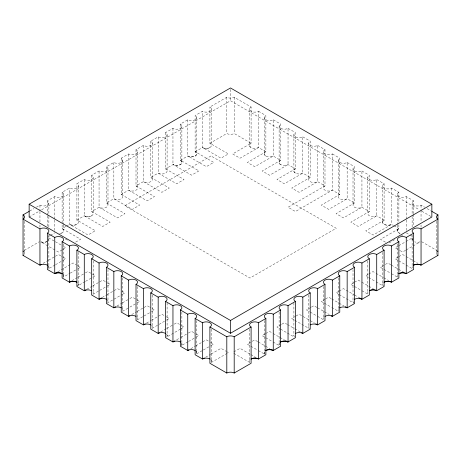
<?xml version="1.0" encoding="UTF-8"?>
<svg xmlns="http://www.w3.org/2000/svg" width="461" height="461" viewBox="0 0 461 461"><rect width="100%" height="100%" fill="white"/><g stroke="black" fill="none" stroke-linecap="round" stroke-linejoin="round"><path stroke-width="0.35" stroke-dasharray="2.31 1.73" d="M63.653 243.829L63.653 275.828L62.95 277.338L69.594 273.5M399.964 233.324C397.561 232.989 396.299 229.693 398.88 228.581L398.88 222.894M62.051 232.88L61.993 232.92A5.227 3.014 0 0 1 59.653 233.698M76.826 224.346L76.774 224.386A5.227 3.014 0 0 1 70.464 224.864M91.606 215.811L91.549 215.857A5.227 3.014 0 0 1 85.245 216.336M195.124 156.06L195.954 155.432A5.227 3.014 0 0 0 195.124 151.79L195.124 115.527L202.512 111.262A5.227 3.014 0 0 0 209.905 111.262A5.227 3.014 0 0 0 209.905 106.998L226.806 97.236A5.227 3.014 0 0 0 234.194 97.236L251.095 106.998L251.095 143.262A5.227 3.014 0 0 0 250.265 146.898L251.095 147.526A5.227 3.014 0 0 0 258.488 147.526L265.876 151.79A5.227 3.014 0 0 0 265.046 155.432L265.876 156.06A5.227 3.014 0 0 0 273.264 156.06L280.651 160.324A5.227 3.014 0 0 0 279.821 163.966L280.651 164.589A5.227 3.014 0 0 0 288.044 164.589L295.432 168.853A5.227 3.014 0 0 0 294.602 172.495L295.432 173.123A5.227 3.014 0 0 0 302.819 173.123L310.213 177.387A5.227 3.014 0 0 0 310.213 181.651A5.227 3.014 0 0 0 317.6 181.651L324.988 185.921A5.227 3.014 0 0 0 324.988 190.186A5.227 3.014 0 0 0 332.375 190.186L339.769 194.45A5.227 3.014 0 0 0 339.769 198.72A5.227 3.014 0 0 0 347.156 198.72L354.544 202.984A5.227 3.014 0 0 0 354.544 207.248A5.227 3.014 0 0 0 361.937 207.248L369.324 211.518A5.227 3.014 0 0 0 369.324 215.783A5.227 3.014 0 0 0 376.712 215.783L384.099 220.047L383.27 220.675A5.227 3.014 0 0 0 384.099 224.317L385.183 224.795A5.227 3.014 0 0 0 391.493 224.317L393.435 225.435M209.83 147.555L209.778 147.601A5.227 3.014 0 0 1 203.468 148.079M29.688 211.04L33.918 208.603M36.333 207.208L39.951 205.116A5.227 3.014 0 0 0 47.339 205.116A5.227 3.014 0 0 0 47.339 200.852L54.732 196.582A5.227 3.014 0 0 0 62.12 196.582A5.227 3.014 0 0 0 62.12 192.318L69.507 188.053A5.227 3.014 0 0 0 76.901 188.053A5.227 3.014 0 0 0 76.901 183.783L84.288 179.519A5.227 3.014 0 0 0 91.676 179.519A5.227 3.014 0 0 0 91.676 175.255L99.063 170.991A5.227 3.014 0 0 0 106.456 170.991A5.227 3.014 0 0 0 106.456 166.721L113.844 162.456A5.227 3.014 0 0 0 121.231 162.456A5.227 3.014 0 0 0 121.231 158.192L128.625 153.922A5.227 3.014 0 0 0 136.012 153.922A5.227 3.014 0 0 0 136.012 149.658L143.4 145.394A5.227 3.014 0 0 0 150.787 145.394A5.227 3.014 0 0 0 150.787 141.124L158.181 136.859A5.227 3.014 0 0 0 165.568 136.859A5.227 3.014 0 0 0 165.568 132.595L172.956 128.325A5.227 3.014 0 0 0 180.349 128.325A5.227 3.014 0 0 0 180.349 124.061L187.736 119.797A5.227 3.014 0 0 0 191.43 120.678L192.784 120.575A5.227 3.014 0 0 0 195.124 115.527M29.147 217.01L39.122 211.247M41.611 209.813L230.5 100.757L419.389 209.813M24.26 250.438L39.346 241.725M48.572 236.401L49.805 235.692M50.422 235.335L54.732 232.845M65.814 226.449L62.12 228.581A5.227 3.014 0 0 1 62.12 232.845L61.036 233.324A5.227 3.014 0 0 1 59.78 233.629M66.43 226.092L69.507 224.317A5.227 3.014 0 0 0 75.817 224.795L76.901 224.317A5.227 3.014 0 0 0 76.901 220.047L76.901 183.783M180.349 124.061L180.349 160.324A5.227 3.014 0 0 1 181.179 163.966L180.349 164.589A5.227 3.014 0 0 1 174.039 165.067L172.956 164.589L165.568 168.853A5.227 3.014 0 0 1 165.568 173.123A5.227 3.014 0 0 1 158.181 173.123L150.787 177.387A5.227 3.014 0 0 1 150.787 181.651A5.227 3.014 0 0 1 143.4 181.651L136.012 185.921A5.227 3.014 0 0 1 136.012 190.186A5.227 3.014 0 0 1 128.625 190.186L121.231 194.45A5.227 3.014 0 0 1 121.231 198.72A5.227 3.014 0 0 1 113.844 198.72L106.456 202.984A5.227 3.014 0 0 1 106.456 207.248A5.227 3.014 0 0 1 99.063 207.248L91.676 211.518A5.227 3.014 0 0 1 91.676 215.783L90.592 216.261A5.227 3.014 0 0 1 84.288 215.783L76.901 220.047L95.369 230.713L87.982 234.977L69.507 224.317L69.507 188.053M180.349 160.324L187.736 156.06L191.43 156.942L195.251 155.985A5.227 3.014 0 0 0 195.251 151.721L213.725 162.381L206.332 166.651L187.863 155.985A5.227 3.014 0 0 0 194.167 156.463M195.124 151.79L202.512 147.526A5.227 3.014 0 0 0 208.821 148.004L209.905 147.526A5.227 3.014 0 0 0 209.905 143.262L209.905 106.998M251.095 106.998A5.227 3.014 0 0 0 251.095 111.262A5.227 3.014 0 0 0 258.488 111.262L258.488 147.526L240.014 158.192L232.626 153.922L251.095 143.262L234.194 133.5A5.227 3.014 0 0 1 226.806 133.5L209.905 143.262L228.374 153.922L220.986 158.192L202.512 147.526L202.512 111.262M62.12 249.914L58.426 252.046L55.406 250.3M62.736 249.557L65.814 247.776L62.736 246.001M75.667 242.088L80.594 239.247L62.12 228.581L62.12 224.317M43.029 263.387L47.956 260.54M48.572 260.183L54.732 256.633M55.349 256.276L58.426 254.495L60.887 255.918M54.94 265.04L48.296 268.878A5.227 3.014 0 0 0 48.296 265.859M55.545 264.689L62.189 260.857M62.794 260.505L65.814 258.765L61.503 256.276M57.683 271.846L73.08 262.954L76.157 264.735M70.199 273.148L77.448 268.965M78.053 268.619L80.468 267.224L76.774 265.092M71.847 280.732L77.39 277.534M78.001 277.176L84.778 273.264M85.394 272.912L87.855 271.489L90.932 273.264M84.98 281.683L77.73 285.866A5.227 3.014 0 0 0 77.73 282.852M85.579 281.337L92.223 277.499M92.828 277.147L95.243 275.753L91.549 273.621M86.749 289.335L92.292 286.137M92.909 285.78L99.063 282.224M99.68 281.873L102.763 280.092L105.223 281.515M92.909 294.314L99.063 290.758M99.68 290.401L106.456 286.494M107.073 286.137L110.15 284.362L105.84 281.873M102.146 297.512L106.456 295.023M107.073 294.671L117.538 288.626L120.615 290.401M107.073 303.2L121.848 294.671M122.465 294.314L124.925 292.891L121.231 290.758M116.921 306.046L121.848 303.2M122.465 302.848L129.236 298.935M129.852 298.578L132.319 297.161L135.396 298.935M122.465 311.377L129.236 307.47M129.852 307.112L136.629 303.2M137.245 302.848L139.706 301.425L136.012 299.293M131.702 314.575L136.629 311.734M137.245 311.377L143.4 307.821M144.016 307.47L147.094 305.689L149.56 307.112M137.245 319.911L143.4 316.355M144.016 315.998L150.787 312.091M151.404 311.734L154.487 309.953L150.177 307.47M146.477 323.109L150.787 320.62M151.404 320.268L161.874 314.223L164.952 315.998M152.021 328.445L166.185 320.268M166.801 319.911L169.262 318.488L165.568 316.355M160.641 331.995L166.185 328.797M166.801 328.445L173.572 324.532M174.189 324.175L176.649 322.752L179.116 324.175M180.418 329.114L166.525 337.135A5.227 3.014 0 0 0 166.525 334.116M181.023 328.762L184.043 327.022L179.732 324.532M176.649 339.82L180.349 337.688M180.96 337.331L187.736 333.418M188.353 333.067L191.43 331.286L193.891 332.709M187.944 341.832L181.3 345.664A5.227 3.014 0 0 0 181.824 343.376M188.549 341.48L195.193 337.642M195.798 337.296L198.818 335.55L194.507 333.067M190.814 348.706L195.124 346.217M195.741 345.859L206.211 339.82L209.288 341.595M196.686 353.846L202.725 350.36M203.33 350.014L210.579 345.831M211.184 345.479L213.599 344.085L209.905 341.953M389.153 242.872L395.313 239.317M401.468 235.761L402.701 235.052M205.594 357.24L210.521 354.394M211.132 354.036L220.986 348.349L225.913 351.196M398.206 246.036L395.186 247.776L399.497 250.265M398.811 245.684L405.455 241.852M406.06 241.501L412.704 237.663A5.227 3.014 0 0 0 412.704 240.682M227.169 353.316L210.861 362.732A5.227 3.014 0 0 0 210.861 359.713M405.651 250.265L402.574 252.046L400.113 250.623M406.268 249.914L412.428 246.358M413.044 246.001L419.815 242.088M233.854 351.904L240.014 348.349L250.283 354.279M265.133 333.85L262.055 335.625L265.133 337.4M265.749 333.493L269.443 331.361L272.463 333.101M281.268 324.532L276.957 327.022L280.04 328.797M281.884 324.175L284.351 322.752L286.811 324.175M295.432 316.355L291.738 318.488L294.199 319.911M296.048 315.998L299.126 314.223L309.596 320.268M310.823 307.47L306.513 309.953L309.596 311.734M311.44 307.112L313.906 305.689L316.984 307.47M324.988 299.293L321.294 301.425L323.755 302.848M325.604 298.935L328.681 297.161L331.148 298.578M338.535 291.467L336.075 292.891L338.535 294.314M339.152 291.116L343.462 288.626L353.927 294.671M353.927 282.581L350.85 284.362L353.927 286.137M354.544 282.224L358.237 280.092L361.263 281.838M368.091 274.404L365.631 275.828L368.091 277.251M368.708 274.047L373.018 271.564L375.433 272.958M398.264 256.984L395.186 258.765L398.264 260.54M398.88 256.633L402.574 254.495L405.594 256.241M47.27 241.408L46.261 241.858A5.227 3.014 0 0 1 41.035 241.858M251.043 147.485L250.974 147.451A5.227 3.014 0 0 1 250.139 143.809M265.818 156.014L265.749 155.985A5.227 3.014 0 0 1 264.919 152.343M280.599 164.548L280.53 164.519A5.227 3.014 0 0 1 279.7 160.877M295.38 173.082L295.305 173.048A5.227 3.014 0 0 1 294.475 169.406M258.488 111.262L265.876 115.527L265.876 151.79L247.401 162.456L254.789 166.721L273.264 156.06L273.264 119.797A5.227 3.014 0 0 1 265.876 119.797A5.227 3.014 0 0 1 265.876 115.527M273.264 119.797L280.651 124.061L280.651 160.324L262.182 170.991L269.57 175.255L288.044 164.589L288.044 128.325A5.227 3.014 0 0 1 280.651 128.325A5.227 3.014 0 0 1 280.651 124.061M288.044 128.325L295.432 132.595L295.432 168.853L276.957 179.519L284.351 183.789L302.819 173.123L302.819 136.859A5.227 3.014 0 0 1 295.432 136.859A5.227 3.014 0 0 1 295.432 132.595M302.819 136.859L310.213 141.124L310.213 177.387L291.738 188.053L299.126 192.318L317.6 181.651L317.6 145.394A5.227 3.014 0 0 1 310.213 145.394A5.227 3.014 0 0 1 310.213 141.124M317.6 145.394L324.988 149.658L324.988 185.921L288.044 207.248L295.432 211.518L332.375 190.186L332.375 153.922A5.227 3.014 0 0 1 324.988 153.922A5.227 3.014 0 0 1 324.988 149.658M332.375 153.922L339.769 158.192L339.769 194.45L321.294 205.116L328.681 209.38L347.156 198.72L347.156 162.456A5.227 3.014 0 0 1 339.769 162.456A5.227 3.014 0 0 1 339.769 158.192M347.156 162.456L354.544 166.721L354.544 202.984L336.075 213.65L343.462 217.915L361.937 207.248L361.937 170.991A5.227 3.014 0 0 1 354.544 170.991A5.227 3.014 0 0 1 354.544 166.721M361.937 170.991L369.324 175.255L369.324 211.518L350.85 222.179L358.237 226.449L376.712 215.783L376.712 179.519A5.227 3.014 0 0 1 369.324 179.519A5.227 3.014 0 0 1 369.324 175.255M376.712 179.519L384.099 183.783L384.099 220.047M384.099 183.783A5.227 3.014 0 0 0 384.099 188.053A5.227 3.014 0 0 0 391.493 188.053L398.88 192.318L398.88 222.179M398.88 192.318A5.227 3.014 0 0 0 397.347 194.45L397.526 195.234A5.227 3.014 0 0 0 406.268 196.582L413.661 200.852L413.661 213.65M413.661 200.852A5.227 3.014 0 0 0 413.661 205.116A5.227 3.014 0 0 0 421.049 205.116L424.667 207.208M427.082 208.603L431.312 211.04M421.878 211.247L431.853 217.01M394.04 225.786L398.88 228.581M406.268 232.845L409.42 234.666M410.025 235.018L412.445 236.412M421.654 241.725L437.345 250.79M385.459 242.163L380.532 239.317L399.007 228.656A5.227 3.014 0 0 0 398.177 232.292L399.007 232.92A5.227 3.014 0 0 0 400.09 233.399M406.199 256.587L417.678 263.214M398.88 260.897L405.651 264.804M406.268 265.161L412.428 268.717M390.819 264.775L387.799 263.029L380.406 267.294L390.876 273.338M391.418 265.121L398.062 268.959M398.667 269.305L403.502 272.094M391.493 273.696L397.647 277.251M376.038 273.304L383.287 277.487M383.892 277.839L388.721 280.628M368.708 277.603L375.479 281.515M376.095 281.873L383.489 286.137M361.862 282.184L373.341 288.811M354.544 286.494L361.32 290.401M361.937 290.758L368.091 294.314M354.544 295.023L358.854 297.512M339.152 294.671L353.927 303.2M331.764 298.935L338.535 302.848M339.152 303.2L344.079 306.046M324.371 303.2L331.148 307.112M331.764 307.47L338.535 311.377M317.6 307.821L323.755 311.377M324.371 311.734L329.298 314.575M310.213 312.091L316.984 315.998M317.6 316.355L323.755 319.911M310.213 320.62L314.523 323.109M294.815 320.268L308.979 328.445M287.428 324.532L294.199 328.445M294.815 328.797L300.359 331.995M280.651 329.154L286.811 332.709M287.428 333.067L294.199 336.974M273.068 333.453L284.546 340.08M265.749 337.757L272.52 341.67M273.137 342.022L279.297 345.577M257.687 341.636L254.668 339.89L247.275 344.16L257.745 350.199M258.293 341.981L264.937 345.819M265.536 346.171L269.766 348.608M65.353 238.977L68.977 241.068M258.362 350.556L265.133 354.469M48.572 237.824L54.732 241.38M55.349 241.737L62.12 245.644M250.888 354.63L255.717 357.419M54.801 249.954L40.908 241.933A5.227 3.014 0 0 0 47.218 241.449M233.854 353.328L249.868 362.571M226.53 351.553L228.374 352.619M62.95 274.318L63.653 275.828M436.417 221.274L436.417 253.273M421.049 205.116L421.049 209.38M421.049 210.095L421.049 222.179M421.049 225.026L421.049 227.867M413.661 214.359L413.661 226.449M412.128 202.984L412.128 215.783M412.128 216.491L412.128 227.158M412.128 234.977L412.128 267.294M406.268 196.582L406.268 219.338M406.268 220.047L406.268 232.137M397.347 194.45L397.347 224.317M397.347 225.026L397.347 230.713M397.347 243.829L397.347 275.828M391.493 188.053L391.493 224.317M382.572 185.921L382.572 222.179M382.572 252.363L382.572 284.362M367.792 177.387L367.792 213.65M367.792 260.897L367.792 292.891M353.017 168.853L353.017 205.116M353.017 269.426L353.017 301.425M338.236 160.324L338.236 196.588M338.236 277.96L338.236 309.953M323.461 151.79L323.461 188.053M323.461 286.494L323.461 318.488M308.68 143.256L308.68 179.519M308.68 295.023L308.68 327.022M293.899 134.727L293.899 170.991M293.899 302.848L293.899 335.55M279.124 126.193L279.124 162.456M279.124 312.091L279.124 344.085M264.343 117.664L264.343 153.922M264.343 320.62L264.343 352.619M249.568 109.13L249.568 145.394M249.568 329.154L249.568 361.147M234.194 97.236L234.194 133.5M230.5 89.382L230.5 100.757M226.806 97.236L226.806 133.5M211.432 109.13L211.432 145.394M211.432 329.154L211.432 361.147M196.657 117.664L196.657 153.922M196.657 320.62L196.657 352.619M187.736 119.797L187.736 156.06M181.876 126.193L181.876 162.456M181.876 312.091L181.876 344.085M172.956 128.325L172.956 164.589M167.101 134.727L167.101 170.991M167.101 302.848L167.101 335.55M165.568 132.595L165.568 168.853L184.043 179.519L176.649 183.789L158.181 173.123L158.181 136.859M152.32 143.256L152.32 179.519M152.32 295.023L152.32 327.022M150.787 141.124L150.787 177.387L169.262 188.053L161.874 192.318L143.4 181.651L143.4 145.394M137.539 151.79L137.539 188.053M137.539 286.494L137.539 318.488M136.012 149.658L136.012 185.921L154.487 196.588L147.094 200.852L128.625 190.186L128.625 153.922M122.764 160.324L122.764 196.588M122.764 277.96L122.764 309.953M121.231 158.192L121.231 194.45L139.706 205.116L132.319 209.38L113.844 198.72L113.844 162.456M107.983 168.853L107.983 205.116M107.983 269.426L107.983 301.425M106.456 166.721L106.456 202.984L124.925 213.65L117.538 217.915L99.063 207.248L99.063 170.991M93.208 177.387L93.208 213.65M93.208 260.897L93.208 292.891M91.676 175.255L91.676 211.518L110.15 222.179L102.763 226.449L84.288 215.783L84.288 179.519M78.428 185.921L78.428 222.179M78.428 252.363L78.428 284.362M63.653 194.45L63.653 224.317M63.653 225.026L63.653 230.713M62.12 192.318L62.12 223.602M54.732 196.582L54.732 219.338M54.732 220.047L54.732 232.137M48.872 202.984L48.872 215.783M48.872 216.491L48.872 227.158M48.872 234.977L48.872 267.294M47.339 200.852L47.339 215.074M47.339 215.783L47.339 226.449M39.951 205.116L39.951 210.804M39.951 211.518L39.951 222.179M39.951 225.026L39.951 227.867M24.583 221.274L24.583 253.273M48.693 238.464A5.227 3.014 0 0 1 48.175 240.751M24.185 252.115A5.227 3.014 0 0 1 24.185 254.426M436.815 254.426A5.227 3.014 0 0 1 436.815 252.115M107.286 299.915A5.227 3.014 0 0 1 107.286 302.935M93.03 292.113A5.227 3.014 0 0 1 93.03 293.674M48.175 265.79A5.227 3.014 0 0 1 48.693 268.077M122.061 308.449A5.227 3.014 0 0 1 122.061 311.463M412.307 268.077A5.227 3.014 0 0 1 412.307 266.516M398.05 277.338A5.227 3.014 0 0 1 398.05 274.318M383.27 285.866A5.227 3.014 0 0 1 383.27 282.852M367.97 293.674A5.227 3.014 0 0 1 367.97 292.113M353.714 302.935A5.227 3.014 0 0 1 353.714 299.915M338.939 311.463A5.227 3.014 0 0 1 338.939 308.449M323.634 319.271A5.227 3.014 0 0 1 323.634 317.71M309.377 328.526A5.227 3.014 0 0 1 309.377 325.512M294.602 337.06A5.227 3.014 0 0 1 294.602 334.046M279.303 344.863A5.227 3.014 0 0 1 279.303 343.307M265.046 354.123A5.227 3.014 0 0 1 265.046 351.109M137.366 317.71A5.227 3.014 0 0 1 137.366 319.271M249.747 361.931A5.227 3.014 0 0 1 249.747 360.369M211.253 360.369A5.227 3.014 0 0 1 211.253 361.931M195.954 351.109A5.227 3.014 0 0 1 196.478 353.397M181.697 343.307A5.227 3.014 0 0 1 181.179 345.594M166.398 334.046A5.227 3.014 0 0 1 166.398 337.06M151.623 325.512A5.227 3.014 0 0 1 151.623 328.526M419.965 241.858A5.227 3.014 0 0 1 414.739 241.858M412.307 240.025A5.227 3.014 0 0 1 412.307 238.464M279.176 344.937A5.227 3.014 0 0 1 279.176 343.376M264.919 354.198A5.227 3.014 0 0 1 264.919 351.184M62.823 274.249A5.227 3.014 0 0 1 62.823 277.263M196.081 351.184A5.227 3.014 0 0 1 196.605 353.472M78.122 283.503A5.227 3.014 0 0 1 77.604 285.797M211.005 155.974L124.781 205.756L249.995 278.041L336.219 228.264L211.005 155.974M198.945 170.916L191.557 175.18L173.082 164.519A5.227 3.014 0 0 0 179.392 164.998L180.47 164.519A5.227 3.014 0 0 0 180.47 160.249L198.945 170.916M384.226 220.122L365.757 230.788L373.145 235.052L391.62 224.386A5.227 3.014 0 0 1 384.226 224.386L383.396 223.764A5.227 3.014 0 0 1 384.226 220.122"/><path stroke-width="0.69" d="M251.17 358.986L251.222 358.946A5.227 3.014 0 0 1 257.532 358.462L258.488 359.015L265.876 354.751L265.876 318.488A5.227 3.014 0 0 1 265.876 314.223A5.227 3.014 0 0 1 273.264 314.223L280.651 309.953A5.227 3.014 0 0 1 280.651 305.689A5.227 3.014 0 0 1 288.044 305.689L295.432 301.425A5.227 3.014 0 0 1 295.432 297.155A5.227 3.014 0 0 1 302.819 297.155L310.213 292.891A5.227 3.014 0 0 1 310.213 288.626A5.227 3.014 0 0 1 317.6 288.626L324.988 284.356A5.227 3.014 0 0 1 324.988 280.092A5.227 3.014 0 0 1 332.375 280.092L339.769 275.828A5.227 3.014 0 0 1 339.769 271.564A5.227 3.014 0 0 1 347.156 271.564L354.544 267.294A5.227 3.014 0 0 1 354.544 263.029A5.227 3.014 0 0 1 361.937 263.029L369.324 258.765A5.227 3.014 0 0 1 369.324 254.495A5.227 3.014 0 0 1 376.712 254.495L384.099 250.231A5.227 3.014 0 0 1 384.099 245.967A5.227 3.014 0 0 1 391.493 245.967L398.88 241.697A5.227 3.014 0 0 1 398.88 237.432A5.227 3.014 0 0 1 406.268 237.432L413.661 233.168A5.227 3.014 0 0 1 413.661 228.898A5.227 3.014 0 0 1 421.049 228.898L437.95 219.142A5.227 3.014 0 0 1 437.95 214.878L431.911 211.392M265.818 350.527L265.876 350.481A5.227 3.014 0 0 1 272.18 350.003L273.264 350.481L280.651 346.217L280.651 309.953M280.599 341.993L280.651 341.953A5.227 3.014 0 0 1 286.961 341.474L288.044 341.953L295.432 337.688L295.432 301.425M369.394 290.73L369.451 290.684A5.227 3.014 0 0 1 375.755 290.205L376.712 290.758L384.099 286.494L384.099 250.231M384.174 282.195L384.226 282.155A5.227 3.014 0 0 1 390.536 281.677L391.493 282.224L398.88 277.96L398.88 241.697M398.949 273.661L399.007 273.621A5.227 3.014 0 0 1 405.311 273.143L406.268 273.696L413.661 269.426L413.661 233.168M413.73 265.133L413.782 265.092A5.227 3.014 0 0 1 420.092 264.608L421.049 265.161L437.95 255.406L437.95 214.878M29.147 204.211L230.5 87.959L431.853 204.211L431.853 217.01L230.5 333.257L29.147 217.01L29.147 204.211L230.5 320.458L431.853 204.211M47.466 265.236L47.339 265.161A5.227 3.014 0 0 0 39.951 265.161L23.05 255.406L23.05 214.878L29.089 211.392M41.185 264.453L39.951 265.161L39.951 228.898L23.05 219.142A5.227 3.014 0 0 0 23.05 214.878M56.449 272.555L54.605 273.621A5.227 3.014 0 0 1 61.993 273.621L62.051 273.661M70.614 281.44L69.381 282.155A5.227 3.014 0 0 1 76.774 282.155L76.826 282.195M86.132 289.692L84.288 290.758L76.901 286.494L76.901 250.231A5.227 3.014 0 0 0 76.901 245.967A5.227 3.014 0 0 0 69.507 245.967L62.12 241.697A5.227 3.014 0 0 0 63.653 239.564L63.474 238.786A5.227 3.014 0 0 0 54.732 237.432L47.339 233.168A5.227 3.014 0 0 0 47.339 228.898A5.227 3.014 0 0 0 39.951 228.898M101.529 297.869L99.063 299.293L91.676 295.023L91.676 258.765A5.227 3.014 0 0 0 91.676 254.495A5.227 3.014 0 0 0 84.288 254.495L76.901 250.231M115.694 306.755L113.844 307.821L106.456 303.557L106.456 267.294A5.227 3.014 0 0 0 106.456 263.029A5.227 3.014 0 0 0 99.063 263.029L91.676 258.765M129.852 315.647L128.625 316.355L121.231 312.091L121.231 275.828A5.227 3.014 0 0 0 121.231 271.564A5.227 3.014 0 0 0 113.844 271.564L106.456 267.294M145.25 323.824L143.4 324.89L136.012 320.62L136.012 284.356A5.227 3.014 0 0 0 136.012 280.092A5.227 3.014 0 0 0 128.625 280.092L121.231 275.828M159.408 332.709L158.181 333.418L150.787 329.154L150.787 292.891A5.227 3.014 0 0 0 150.787 288.626A5.227 3.014 0 0 0 143.4 288.626L136.012 284.356M174.805 340.886L172.956 341.953L165.568 337.688L165.568 301.425A5.227 3.014 0 0 0 165.568 297.155A5.227 3.014 0 0 0 158.181 297.155L150.787 292.891M188.97 349.772L187.736 350.481L180.349 346.217L180.349 309.953A5.227 3.014 0 0 0 180.349 305.689A5.227 3.014 0 0 0 172.956 305.689L165.568 301.425M180.349 309.953L187.736 314.223A5.227 3.014 0 0 1 195.124 314.223A5.227 3.014 0 0 1 195.124 318.488L202.512 322.752A5.227 3.014 0 0 1 209.905 322.752A5.227 3.014 0 0 1 209.905 327.022L226.806 336.778A5.227 3.014 0 0 1 234.194 336.778L251.095 327.022A5.227 3.014 0 0 1 251.095 322.752A5.227 3.014 0 0 1 258.488 322.752L265.876 318.488M204.361 357.949L202.512 359.015L195.124 354.751L195.124 318.488M209.905 327.022L209.905 363.28L226.806 373.041A5.227 3.014 0 0 1 234.194 373.041L251.095 363.28L251.095 327.022M413.661 265.161L414.739 264.683A5.227 3.014 0 0 1 421.049 265.161L421.049 228.898M398.88 273.696L399.964 273.217A5.227 3.014 0 0 1 406.268 273.696L406.268 237.432M384.099 282.224L385.183 281.746A5.227 3.014 0 0 1 391.493 282.224L391.493 245.967M369.324 290.758L370.408 290.28A5.227 3.014 0 0 1 376.712 290.758L376.712 254.495M280.53 342.022L281.608 341.543A5.227 3.014 0 0 1 287.918 342.022L285.751 340.777M265.749 350.556L266.833 350.078A5.227 3.014 0 0 1 273.137 350.556L272.18 350.003M251.095 359.015L252.179 358.537A5.227 3.014 0 0 1 258.488 359.015L258.488 322.752M62.12 273.696L61.036 273.217A5.227 3.014 0 0 0 54.732 273.696L47.339 269.426L47.339 233.168M76.901 282.224L75.817 281.746A5.227 3.014 0 0 0 69.507 282.224L62.12 277.96L62.12 241.697M165.695 333.493L165.62 333.459A5.227 3.014 0 0 0 158.181 333.418L158.181 297.155M180.47 342.022L180.349 341.953A5.227 3.014 0 0 0 172.956 341.953L172.956 305.689M195.251 350.556L195.124 350.481A5.227 3.014 0 0 0 187.736 350.481L187.736 314.223M359.471 297.869L361.937 299.293L369.324 295.023L369.324 258.765M345.306 306.755L347.156 307.821L354.544 303.557L354.544 267.294M331.148 315.647L332.375 316.355L339.769 312.091L339.769 275.828M315.75 323.824L317.6 324.89L324.988 320.62L324.988 284.356M301.592 332.709L302.819 333.418L310.213 329.154L310.213 292.891M209.957 359.056L209.905 359.015A5.227 3.014 0 0 0 202.512 359.015L202.512 322.752M361.937 263.029L361.937 299.293A5.227 3.014 0 0 0 354.544 299.293M347.156 271.564L347.156 307.821A5.227 3.014 0 0 0 339.769 307.821M332.375 280.092L332.375 316.355A5.227 3.014 0 0 0 324.988 316.355M317.6 288.626L317.6 324.89A5.227 3.014 0 0 0 310.213 324.89M302.819 297.155L302.819 333.418A5.227 3.014 0 0 0 295.432 333.418M288.044 305.689L288.044 341.953M273.264 314.223L273.264 350.481M234.194 336.778L234.194 373.041M230.5 320.458L230.5 333.257M226.806 336.778L226.806 373.041M143.4 288.626L143.4 324.89A5.227 3.014 0 0 1 150.787 324.89M128.625 280.092L128.625 316.355A5.227 3.014 0 0 1 136.012 316.355M113.844 271.564L113.844 307.821A5.227 3.014 0 0 1 121.231 307.821M99.063 263.029L99.063 299.293A5.227 3.014 0 0 1 106.456 299.293M84.288 254.495L84.288 290.758A5.227 3.014 0 0 1 91.676 290.758M69.507 245.967L69.507 282.224M54.732 237.432L54.732 273.696M23.499 255.106A5.227 3.014 0 0 1 23.05 255.406M23.05 251.136A5.227 3.014 0 0 1 23.499 251.435M437.95 255.406A5.227 3.014 0 0 1 437.501 255.106M437.501 251.435A5.227 3.014 0 0 1 437.95 251.136"/></g></svg>
